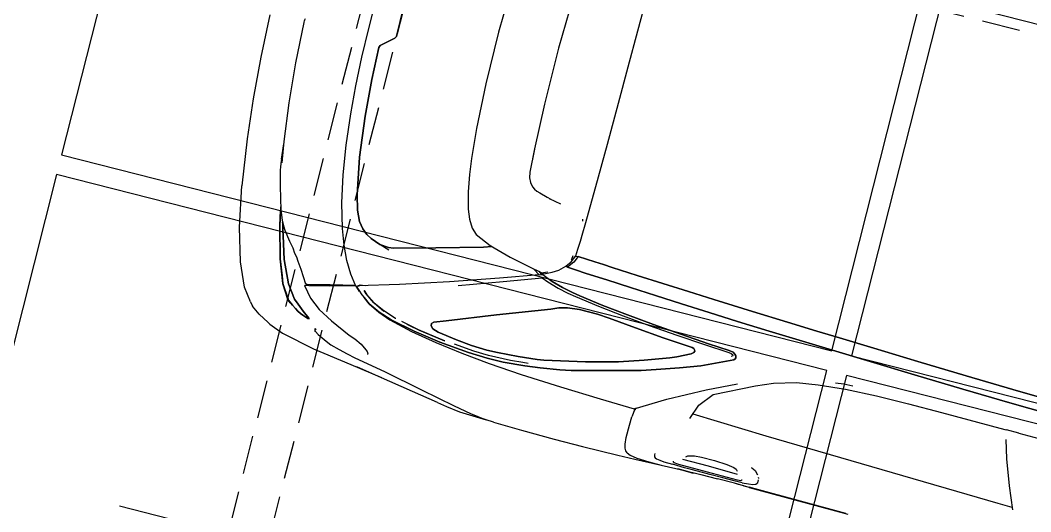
# Model space of a CAD drawing. Header units: inches. Extents: x 6322 to 85903, y -36042 to 7673.
# Drawn here: x 76560.6 to 76659.8, y 2317.4 to 2365.6 of the extents above; entities that cross this region are included whole.
import ezdxf

# ---------------------------------------------------------------- set-up
doc = ezdxf.new("R2010")
doc.units = ezdxf.units.IN
doc.header["$LTSCALE"] = 10
doc.linetypes.add('Amconstr', pattern=[9999, 9999, 0])
doc.linetypes.add('HIDDEN2', pattern=[0.1875, 0.125, -0.0625])
for name, color, linetype in [('ADSK_ASSOC_ENTITY_BACKUPS', 7, 'Continuous'), ('CAR1', 250, 'Continuous'), ('PARK LINE', 2, 'Continuous'), ('SHADE I SEC BEAM', 11, 'HIDDEN2'), ('SOLAR PANEL', 10, 'Continuous'), ('WALL', 4, 'Continuous')]:
    doc.layers.add(name, color=color, linetype=linetype)

# ---------------------------------------------------------------- blocks, each defined once
blk = doc.blocks.new('*U74')
at = {"layer": 'PARK LINE', "linetype": 'Amconstr', "lineweight": 25}
blk.add_line((218.073, -55.399), (-218.073, 55.399), dxfattribs=at)
blk = doc.blocks.new('*U109')
at = {"layer": 'PARK LINE', "color": 0, "linetype": 'ByBlock', "lineweight": -2}
blk.add_blockref('*U74', (-156.594, -616.42), dxfattribs=at)
blk = doc.blocks.new('*U168')
at = {"layer": 'SOLAR PANEL'}
blk.add_lwpolyline([(-39, 18), (-39, -18), (39, -18), (39, 18)], close=True, dxfattribs=at)
blk = doc.blocks.new('*U169')
at = {"layer": 'SOLAR PANEL', "color": 0, "linetype": 'ByBlock', "lineweight": -2}
for p in [(80, 722), (0, 684), (80, 684), (0, 646), (80, 646)]:
    blk.add_blockref('*U168', p, dxfattribs=at)
blk = doc.blocks.new('*U120')
at = {"layer": 'SOLAR PANEL', "xscale": -1, "rotation": 165.7461911174656}
blk.add_blockref('*U169', (-184.487, 86.074), dxfattribs=at)
blk = doc.blocks.new('*U121')
at = {"layer": 'ADSK_ASSOC_ENTITY_BACKUPS', "linetype": 'Amconstr', "lineweight": 25}
blk.add_blockref('*U120', (0, 0), dxfattribs=at)
at = {"layer": 'SOLAR PANEL', "color": 0, "linetype": 'ByBlock', "lineweight": -2}
blk.add_blockref('*U120', (0, 0), dxfattribs=at)
blk = doc.blocks.new('*U102')
at = {"layer": 'SHADE I SEC BEAM', "ltscale": 3}
blk.add_lwpolyline([(-232.135, 56.908), (-231.15, 60.784), (232.135, -56.908), (231.15, -60.784)], close=True, dxfattribs=at)
blk = doc.blocks.new('*U103')
at = {"layer": 'SHADE I SEC BEAM', "color": 0, "linetype": 'ByBlock', "lineweight": -2}
blk.add_blockref('*U102', (-168.413, -662.943), dxfattribs=at)
blk = doc.blocks.new('*U152')
at = {"layer": 'SHADE I SEC BEAM', "ltscale": 3}
blk.add_lwpolyline([(-91.378, -367.825), (-95.255, -366.84), (91.378, 367.825), (95.255, 366.84)], close=True, dxfattribs=at)
blk = doc.blocks.new('*U153')
at = {"layer": 'WALL', "color": 0, "linetype": 'ByBlock', "lineweight": -2}
blk.add_blockref('*U152', (0, 0), dxfattribs=at)
blk = doc.blocks.new('A$C6e495745')
at = {"layer": 'CAR1'}
for p, q in [((134.942, 78.482), (124.916, 78.515)), ((125.125, 78.503), (134.332, 78.47)), ((134.332, 78.47), (134.942, 78.469)), ((134.966, 78.469), (134.371, 78.469)), ((134.371, 78.469), (134.373, 78.469)), ((134.942, 78.482), (136.449, 78.477)), ((135.502, 78.469), (134.966, 78.469)), ((135.487, 78.469), (136.026, 78.472)), ((136.026, 78.472), (136.454, 78.474)), ((136.449, 78.477), (138.187, 78.477)), ((139.85, 78.511), (138.187, 78.477)), ((141.66, 78.542), (139.85, 78.511)), ((140.776, 78.561), (140.555, 78.523)), ((141.21, 78.561), (140.776, 78.561)), ((140.776, 78.561), (141.21, 78.561)), ((142.173, 78.561), (141.21, 78.561)), ((141.21, 78.561), (142.173, 78.561)), ((143.879, 78.622), (141.66, 78.542)), ((145.1, 78.628), (143.879, 78.622)), ((143.982, 78.623), (143.959, 78.622)), ((146.501, 78.725), (143.982, 78.623)), ((146.338, 78.571), (145.1, 78.628)), ((147.048, 78.472), (146.338, 78.571)), ((148.237, 78.787), (146.501, 78.725)), ((147.402, 78.323), (147.048, 78.472)), ((150.014, 78.839), (148.237, 78.787)), ((151.791, 78.878), (150.014, 78.839)), ((154.675, 78.902), (151.791, 78.878)), ((157.989, 78.878), (154.675, 78.902)), ((160.859, 78.82), (157.989, 78.878)), ((160.859, 78.82), (161.594, 78.797)), ((161.725, 78.787), (161.594, 78.797)), ((163.318, 78.748), (161.595, 78.797)), ((161.598, 78.796), (161.9, 78.787)), ((163.261, 78.61), (161.725, 78.787)), ((164.984, 78.285), (163.261, 78.61)), ((164.353, 78.715), (163.318, 78.748)), ((165.711, 78.558), (164.353, 78.715)), ((166.669, 78.408), (165.711, 78.558)), ((166.669, 78.408), (168.43, 78.135)), ((134.271, 77.709), (134.273, 77.752)), ((134.29, 77.534), (134.271, 77.709)), ((134.272, 77.769), (134.29, 77.879)), ((134.385, 78.025), (134.29, 77.879)), ((134.307, 77.377), (134.303, 77.41)), ((134.692, 78.132), (134.385, 78.025)), ((135.116, 78.188), (134.692, 78.132)), ((135.733, 78.225), (135.116, 78.188)), ((135.733, 78.225), (136.42, 78.242)), ((135.833, 77.999), (135.815, 77.916)), ((135.833, 77.999), (135.885, 78.028)), ((135.932, 78.04), (135.885, 78.028)), ((136.072, 78.064), (135.932, 78.04)), ((136.277, 78.072), (136.072, 78.064)), ((139.345, 78.097), (136.277, 78.072)), ((136.373, 77.564), (139.351, 77.534)), ((136.42, 78.242), (137.693, 78.264)), ((137.693, 78.264), (138.994, 78.273)), ((138.994, 78.273), (140.246, 78.281)), ((142.248, 78.102), (139.345, 78.097)), ((139.351, 77.534), (141.966, 77.536)), ((140.246, 78.281), (140.923, 78.278)), ((140.923, 78.278), (141.579, 78.276)), ((141.579, 78.276), (142.798, 78.258)), ((142.459, 78.096), (142.248, 78.102)), ((142.632, 78.075), (142.459, 78.096)), ((142.724, 78.038), (142.632, 78.075)), ((142.642, 78.071), (142.692, 78.064)), ((142.692, 78.064), (142.775, 78.025)), ((142.775, 78.025), (142.724, 78.038)), ((142.775, 78.025), (142.791, 77.932)), ((143.696, 78.229), (142.798, 78.258)), ((144.103, 78.197), (143.696, 78.229)), ((144.451, 78.145), (144.103, 78.197)), ((144.611, 78.091), (144.451, 78.145)), ((144.697, 78.006), (144.611, 78.091)), ((144.747, 77.818), (144.697, 78.006)), ((144.759, 77.683), (144.747, 77.818)), ((147.402, 78.323), (147.578, 78.16)), ((147.578, 78.16), (147.716, 77.931)), ((147.716, 77.931), (147.794, 77.671)), ((147.794, 77.671), (147.803, 77.641)), ((147.803, 77.641), (147.814, 77.563)), ((147.814, 77.563), (147.877, 76.887)), ((168.492, 77.596), (164.984, 78.285)), ((168.43, 78.135), (169.315, 77.987)), ((172.481, 76.823), (168.492, 77.596)), ((169.315, 77.987), (172.923, 77.433)), ((175.843, 76.994), (172.614, 77.444)), ((172.614, 77.444), (172.614, 77.444)), ((172.923, 77.433), (175.233, 77.079)), ((134.352, 77.303), (134.307, 77.377)), ((134.487, 77.08), (134.485, 77.083)), ((134.805, 76.735), (134.487, 77.08)), ((135.198, 76.564), (134.805, 76.735)), ((135.246, 76.556), (135.198, 76.564)), ((136.661, 77.111), (136.517, 77.259)), ((136.908, 76.991), (136.661, 77.111)), ((137.669, 76.891), (136.908, 76.991)), ((138.91, 76.832), (137.669, 76.891)), ((140.24, 76.845), (138.91, 76.832)), ((140.947, 76.901), (140.24, 76.845)), ((141.249, 76.98), (140.947, 76.901)), ((141.566, 77.069), (141.249, 76.98)), ((141.749, 77.221), (141.566, 77.069)), ((147.877, 76.887), (147.877, 75.659)), ((175.647, 76.26), (172.481, 76.823)), ((179.787, 76.465), (175.843, 76.994)), ((183.14, 75.78), (179.787, 76.465)), ((147.877, 75.659), (147.877, 74.786)), ((174.535, 75.529), (174.51, 75.628)), ((174.575, 75.433), (174.524, 75.555)), ((174.639, 75.358), (174.575, 75.433)), ((176.46, 76.08), (175.647, 76.26)), ((177.334, 75.879), (176.46, 76.08)), ((178.245, 75.664), (177.334, 75.879)), ((178.793, 75.434), (178.245, 75.664)), ((179.251, 75.229), (178.793, 75.434)), ((184.549, 75.255), (183.14, 75.78)), ((147.768, 74.003), (147.877, 74.786)), ((174.794, 75.226), (174.639, 75.358)), ((175.383, 74.83), (174.794, 75.226)), ((176.113, 74.487), (175.383, 74.83)), ((176.738, 74.269), (176.113, 74.487)), ((179.71, 74.991), (179.251, 75.229)), ((180.046, 74.79), (179.71, 74.991)), ((180.045, 74.538), (180.119, 74.699)), ((180.046, 74.79), (180.119, 74.699)), ((180.149, 74.522), (180.053, 74.555)), ((180.095, 74.646), (180.11, 74.638)), ((180.11, 74.638), (180.154, 74.506)), ((184.549, 75.255), (184.767, 75.15)), ((185.809, 74.572), (184.767, 75.15)), ((185.809, 74.572), (186.645, 73.972)), ((110.346, 71.704), (109.424, 73.922)), ((110.975, 73.651), (109.527, 73.674)), ((134.676, 73.181), (110.975, 73.651)), ((142.325, 73.489), (141.821, 71.987)), ((147.866, 73.977), (145.015, 72.232)), ((147.811, 74.001), (147.691, 74.004)), ((147.694, 73.872), (147.82, 73.972)), ((147.811, 73.972), (147.811, 74.152)), ((147.811, 73.943), (147.811, 73.965)), ((151.337, 73.904), (147.866, 73.977)), ((155.408, 73.779), (151.337, 73.904)), ((159.43, 73.604), (155.408, 73.779)), ((162.753, 73.378), (159.43, 73.604)), ((178.809, 73.358), (176.738, 74.269)), ((180.973, 73.742), (181.146, 73.596)), ((181.091, 73.741), (180.973, 73.742)), ((181.146, 73.596), (180.973, 73.742)), ((180.973, 73.742), (181.091, 73.741)), ((181.665, 73.572), (181.091, 73.741)), ((181.091, 73.741), (181.665, 73.572)), ((181.146, 73.596), (181.602, 73.287)), ((181.602, 73.287), (181.146, 73.596)), ((181.927, 73.469), (181.665, 73.572)), ((181.665, 73.572), (181.927, 73.469)), ((182.223, 73.302), (181.927, 73.469)), ((181.927, 73.469), (182.223, 73.302)), ((186.952, 73.625), (186.645, 73.972)), ((186.952, 73.625), (187.903, 72.388)), ((142.15, 72.97), (134.676, 73.181)), ((157.813, 72.484), (155.887, 72.168)), ((155.887, 72.168), (157.813, 72.484)), ((159.315, 72.7), (157.813, 72.484)), ((157.813, 72.484), (159.315, 72.7)), ((159.066, 72.381), (159.579, 72.439)), ((161.464, 72.89), (159.315, 72.7)), ((159.315, 72.7), (161.464, 72.89)), ((159.579, 72.439), (160.81, 72.551)), ((160.81, 72.551), (163.034, 72.631)), ((163.081, 72.917), (161.464, 72.89)), ((161.464, 72.89), (163.081, 72.917)), ((165.609, 73.097), (162.753, 73.378)), ((163.034, 72.631), (164.544, 72.596)), ((164.99, 72.862), (163.081, 72.917)), ((163.081, 72.917), (164.99, 72.862)), ((164.544, 72.596), (166.55, 72.446)), ((167.973, 72.615), (164.99, 72.862)), ((164.99, 72.862), (167.973, 72.615)), ((168.349, 72.758), (165.609, 73.097)), ((170.695, 72.243), (167.973, 72.615)), ((167.973, 72.615), (170.695, 72.243)), ((170.923, 72.331), (168.349, 72.758)), ((180.252, 72.594), (178.809, 73.358)), ((181.362, 71.744), (180.252, 72.594)), ((181.602, 73.287), (181.939, 73)), ((181.939, 73), (181.602, 73.287)), ((181.939, 73), (182.392, 72.636)), ((182.392, 72.636), (181.939, 73)), ((182.52, 73.114), (182.223, 73.302)), ((182.223, 73.302), (182.52, 73.114)), ((182.392, 72.636), (182.864, 72.271)), ((182.864, 72.271), (182.392, 72.636)), ((182.891, 72.858), (182.52, 73.114)), ((182.52, 73.114), (182.891, 72.858)), ((183.392, 72.494), (182.891, 72.858)), ((182.891, 72.858), (183.392, 72.494)), ((183.465, 72.531), (183.215, 72.724)), ((183.534, 72.295), (183.392, 72.494)), ((183.392, 72.494), (183.534, 72.295)), ((184.393, 71.085), (183.529, 72.435)), ((111.268, 69.216), (110.346, 71.704)), ((141.821, 71.987), (140.729, 70.595)), ((145.015, 72.232), (141.506, 70.359)), ((154.818, 71.944), (151.434, 71.058)), ((151.434, 71.058), (154.818, 71.944)), ((153.682, 70.77), (157.658, 71.667)), ((157.658, 71.667), (153.682, 70.77)), ((155.887, 72.168), (154.818, 71.944)), ((154.818, 71.944), (155.887, 72.168)), ((157.658, 71.667), (158.319, 71.777)), ((158.319, 71.777), (157.658, 71.667)), ((158.319, 71.777), (160.198, 71.99)), ((160.198, 71.99), (158.319, 71.777)), ((160.198, 71.99), (162.258, 72.14)), ((162.258, 72.14), (160.198, 71.99)), ((162.258, 72.14), (163.313, 72.173)), ((163.313, 72.173), (162.258, 72.14)), ((163.313, 72.173), (164.9, 72.122)), ((164.9, 72.122), (163.313, 72.173)), ((164.9, 72.122), (166.46, 71.986)), ((166.46, 71.986), (164.9, 72.122)), ((166.46, 71.986), (168.383, 71.707)), ((168.383, 71.707), (166.46, 71.986)), ((167.529, 72.372), (167.58, 72.369)), ((170.24, 72.017), (167.572, 72.369)), ((167.58, 72.369), (170.311, 72.011)), ((168.383, 71.707), (168.98, 71.54)), ((168.98, 71.54), (168.383, 71.707)), ((168.98, 71.54), (169.232, 71.291)), ((169.232, 71.291), (168.98, 71.54)), ((171.293, 71.809), (170.24, 72.017)), ((170.311, 72.011), (172.116, 71.642)), ((173.168, 71.742), (170.695, 72.243)), ((170.695, 72.243), (173.168, 71.742)), ((173.281, 71.785), (170.923, 72.331)), ((171.568, 71.754), (171.293, 71.809)), ((172.752, 71.512), (172.79, 71.504)), ((172.79, 71.504), (174.098, 71.095)), ((174.48, 71.324), (173.168, 71.742)), ((173.168, 71.742), (174.48, 71.324)), ((173.28, 71.786), (173.281, 71.785)), ((173.281, 71.785), (174.536, 71.344)), ((174.536, 71.344), (173.281, 71.785)), ((182.25, 70.708), (181.362, 71.744)), ((182.864, 72.271), (183.819, 70.959)), ((183.819, 70.959), (182.864, 72.271)), ((184.007, 71.596), (183.534, 72.295)), ((183.534, 72.295), (184.007, 71.596)), ((184.345, 71.076), (184.007, 71.596)), ((184.007, 71.596), (184.345, 71.076)), ((187.903, 72.388), (188.94, 70.089)), ((140.729, 70.595), (136.949, 68.702)), ((151.434, 71.058), (148.171, 70.161)), ((148.171, 70.161), (151.434, 71.058)), ((150.546, 69.934), (153.682, 70.77)), ((153.682, 70.77), (150.546, 69.934)), ((169.041, 70.889), (167.913, 70.429)), ((167.913, 70.429), (169.041, 70.889)), ((169.229, 71.079), (169.041, 70.889)), ((169.041, 70.889), (169.229, 71.079)), ((169.232, 71.291), (169.229, 71.079)), ((169.229, 71.079), (169.232, 71.291)), ((175.197, 70.57), (174.076, 71.102)), ((174.098, 71.095), (175.233, 70.563)), ((175.646, 70.776), (174.48, 71.324)), ((174.48, 71.324), (175.646, 70.776)), ((174.536, 71.344), (175.646, 70.776)), ((175.646, 70.776), (174.536, 71.344)), ((176.156, 69.93), (175.197, 70.57)), ((175.233, 70.563), (176.175, 69.934)), ((176.287, 70.332), (175.646, 70.776)), ((175.646, 70.776), (176.284, 70.335)), ((181.724, 70.45), (179.84, 69.969)), ((179.874, 70.132), (181.842, 70.614)), ((181.664, 70.571), (181.762, 70.457)), ((182.065, 70.519), (181.724, 70.45)), ((181.842, 70.614), (182.25, 70.708)), ((181.98, 70.646), (182.076, 70.534)), ((182.085, 70.519), (182.065, 70.519)), ((182.076, 70.534), (182.089, 70.512)), ((182.218, 70.518), (182.12, 70.518)), ((183.004, 69.264), (182.218, 70.518)), ((183.819, 70.959), (184.852, 68.754)), ((184.852, 68.754), (183.819, 70.959)), ((184.626, 70.357), (184.345, 71.076)), ((184.345, 71.076), (184.626, 70.357)), ((185.258, 68.806), (184.393, 71.085)), ((141.506, 70.359), (138.704, 68.972)), ((146.782, 69.71), (144.594, 68.949)), ((144.594, 68.949), (146.782, 69.71)), ((148.171, 70.161), (146.782, 69.71)), ((146.782, 69.71), (148.171, 70.161)), ((148.164, 69.11), (150.546, 69.934)), ((150.546, 69.934), (148.164, 69.11)), ((167.913, 70.429), (163.291, 68.571)), ((163.291, 68.571), (167.913, 70.429)), ((176.466, 69.655), (176.156, 69.93)), ((176.175, 69.934), (176.467, 69.664)), ((176.284, 70.335), (176.295, 70.326)), ((176.587, 70.124), (176.299, 70.323)), ((176.467, 69.664), (176.459, 69.661)), ((176.968, 69.772), (176.587, 70.124)), ((176.877, 69.856), (176.879, 69.854)), ((176.879, 69.854), (177.328, 69.439)), ((177.328, 69.439), (176.968, 69.772)), ((177.367, 69.455), (177.075, 69.337)), ((177.367, 69.455), (178.161, 68.454)), ((177.379, 69.44), (179.874, 70.132)), ((179.84, 69.969), (177.427, 69.381)), ((185.227, 68.784), (184.626, 70.357)), ((184.626, 70.357), (185.227, 68.784)), ((188.94, 70.089), (189.889, 66.85)), ((111.83, 67.421), (111.268, 69.216)), ((136.949, 68.702), (135.309, 68.002)), ((144.594, 68.949), (142.645, 68.211)), ((142.645, 68.211), (144.594, 68.949)), ((145.761, 68.249), (148.164, 69.11)), ((148.164, 69.11), (145.761, 68.249)), ((163.291, 68.571), (158.296, 66.665)), ((158.296, 66.665), (163.291, 68.571)), ((173.268, 68.203), (177.194, 69.385)), ((177.038, 69.224), (176.451, 69.162)), ((177.075, 69.337), (177.003, 69.268)), ((177.054, 69.203), (177.003, 69.268)), ((177.133, 69.361), (177.128, 69.365)), ((183.497, 68.574), (183.004, 69.264)), ((183.746, 68.208), (183.497, 68.574)), ((184.852, 68.754), (185.53, 66.54)), ((185.53, 66.54), (184.852, 68.754)), ((186.11, 65.635), (185.227, 68.784)), ((185.227, 68.784), (186.11, 65.635)), ((186.144, 65.639), (185.343, 68.508)), ((135.309, 68.002), (133.149, 67.357)), ((142.645, 68.211), (139.657, 66.787)), ((139.657, 66.787), (142.645, 68.211)), ((143.867, 67.323), (145.135, 67.968)), ((145.135, 67.968), (143.867, 67.323)), ((145.135, 67.968), (145.761, 68.249)), ((145.761, 68.249), (145.135, 67.968)), ((168.61, 66.662), (173.268, 68.203)), ((178.161, 68.454), (178.882, 67.256)), ((184.009, 67.896), (183.746, 68.208)), ((184.33, 67.438), (184.009, 67.896)), ((110.758, 66.483), (108.215, 66.47)), ((110.759, 66.48), (110.761, 66.482)), ((110.761, 66.482), (112.019, 66.489)), ((112.19, 66.49), (112.019, 66.489)), ((118.624, 66.488), (112.19, 66.49)), ((121.984, 66.507), (118.624, 66.488)), ((125.201, 66.579), (121.984, 66.507)), ((128.314, 66.738), (125.201, 66.579)), ((131.016, 67.002), (128.314, 66.738)), ((133.149, 67.357), (131.016, 67.002)), ((139.56, 66.68), (139.524, 66.567)), ((139.524, 66.567), (139.56, 66.68)), ((139.524, 66.567), (139.525, 66.473)), ((139.525, 66.473), (139.524, 66.567)), ((139.524, 66.567), (139.525, 66.559)), ((139.657, 66.787), (139.56, 66.68)), ((139.56, 66.68), (139.657, 66.787)), ((139.868, 66.47), (139.98, 66.541)), ((143.579, 66.977), (143.628, 67.124)), ((143.628, 67.124), (143.579, 66.977)), ((143.629, 66.87), (143.579, 66.977)), ((143.579, 66.977), (143.629, 66.87)), ((143.628, 67.124), (143.867, 67.323)), ((143.867, 67.323), (143.628, 67.124)), ((143.747, 66.76), (143.629, 66.87)), ((143.629, 66.87), (143.747, 66.76)), ((143.913, 66.708), (143.747, 66.76)), ((143.747, 66.76), (143.765, 66.756)), ((143.747, 66.76), (143.913, 66.708)), ((144.029, 66.691), (143.913, 66.708)), ((143.913, 66.708), (144.029, 66.691)), ((144.019, 66.694), (144.029, 66.691)), ((146.921, 66.508), (144.029, 66.691)), ((144.029, 66.691), (146.921, 66.508)), ((149.804, 66.292), (146.921, 66.508)), ((146.921, 66.508), (149.804, 66.292)), ((158.296, 66.665), (157.579, 66.334)), ((157.579, 66.334), (158.296, 66.665)), ((167.679, 66.787), (163.514, 65.26)), ((163.964, 65.044), (168.61, 66.662)), ((178.882, 67.256), (179.532, 65.878)), ((184.793, 66.886), (184.33, 67.438)), ((185.535, 65.973), (184.793, 66.886)), ((185.53, 66.54), (185.703, 66.007)), ((185.703, 66.007), (185.53, 66.54)), ((189.889, 66.85), (190.724, 62.862)), ((128.618, 66.281), (127.72, 66.244)), ((129.43, 66.373), (128.618, 66.281)), ((139.525, 66.473), (139.552, 66.375)), ((139.552, 66.375), (139.525, 66.473)), ((139.551, 66.383), (139.552, 66.375)), ((139.552, 66.375), (139.699, 66.227)), ((139.699, 66.227), (139.552, 66.375)), ((139.699, 66.227), (139.925, 66.109)), ((139.925, 66.109), (139.699, 66.227)), ((139.927, 66.34), (139.85, 66.439)), ((139.861, 66.425), (139.868, 66.47)), ((139.925, 66.109), (140.32, 66.04)), ((140.32, 66.04), (139.925, 66.109)), ((140.069, 66.266), (139.927, 66.34)), ((140.32, 66.228), (140.069, 66.266)), ((142.814, 66.105), (140.32, 66.228)), ((140.32, 66.04), (142.468, 65.925)), ((142.468, 65.925), (140.32, 66.04)), ((142.468, 65.925), (145.345, 65.725)), ((145.345, 65.725), (142.468, 65.925)), ((145.689, 65.905), (142.814, 66.105)), ((145.345, 65.725), (148.185, 65.502)), ((148.185, 65.502), (145.345, 65.725)), ((148.552, 65.69), (145.689, 65.905)), ((148.185, 65.502), (150.884, 65.263)), ((150.884, 65.263), (148.185, 65.502)), ((151.261, 65.45), (148.552, 65.69)), ((152.545, 66.043), (149.804, 66.292)), ((149.804, 66.292), (152.545, 66.043)), ((153.753, 65.939), (152.545, 66.043)), ((152.545, 66.043), (153.753, 65.939)), ((155.575, 65.963), (153.753, 65.939)), ((153.753, 65.939), (155.575, 65.963)), ((156.742, 66.104), (155.575, 65.963)), ((155.575, 65.963), (156.742, 66.104)), ((157.579, 66.334), (156.742, 66.104)), ((156.742, 66.104), (157.579, 66.334)), ((179.532, 65.878), (180.116, 64.328)), ((185.773, 65.595), (185.535, 65.973)), ((185.703, 66.007), (185.831, 65.632)), ((185.831, 65.632), (185.703, 66.007)), ((186.035, 65.104), (185.773, 65.595)), ((185.831, 65.632), (185.898, 65.399)), ((185.898, 65.399), (185.831, 65.632)), ((186.502, 63.855), (186.11, 65.635)), ((186.11, 65.635), (186.502, 63.855)), ((186.451, 64.24), (186.144, 65.639)), ((150.884, 65.263), (153.445, 64.989)), ((153.445, 64.989), (150.884, 65.263)), ((153.851, 65.183), (151.261, 65.45)), ((153.445, 64.989), (155.873, 64.661)), ((155.873, 64.661), (153.445, 64.989)), ((156.273, 64.847), (153.851, 65.183)), ((155.873, 64.661), (156.682, 64.528)), ((156.682, 64.528), (155.873, 64.661)), ((157.096, 64.708), (156.273, 64.847)), ((156.682, 64.528), (157.727, 64.315)), ((157.727, 64.315), (156.682, 64.528)), ((158.143, 64.482), (157.096, 64.708)), ((163.514, 65.26), (159.907, 63.902)), ((160.273, 63.708), (163.964, 65.044)), ((170.748, 63.779), (174.783, 64.892)), ((174.783, 64.892), (170.748, 63.779)), ((174.783, 64.892), (175.25, 64.947)), ((175.25, 64.947), (174.783, 64.892)), ((175.142, 65.212), (175.226, 65.184)), ((175.142, 65.212), (176.15, 64.904)), ((175.25, 64.947), (176.15, 64.904)), ((176.15, 64.904), (175.25, 64.947)), ((176.15, 64.904), (177.116, 64.567)), ((177.116, 64.567), (176.15, 64.904)), ((177.116, 64.567), (177.631, 64.267)), ((177.631, 64.267), (177.116, 64.567)), ((185.898, 65.399), (185.937, 65.288)), ((185.937, 65.288), (185.898, 65.399)), ((186.412, 64.136), (186.035, 65.104)), ((112.407, 63.832), (108.296, 63.902)), ((108.296, 63.902), (112.407, 63.832)), ((117.201, 63.738), (112.407, 63.832)), ((112.407, 63.832), (117.201, 63.738)), ((122.158, 63.605), (117.201, 63.738)), ((117.201, 63.738), (122.158, 63.605)), ((126.687, 63.472), (122.158, 63.605)), ((122.158, 63.605), (126.687, 63.472)), ((157.727, 64.315), (158.86, 64.006)), ((158.86, 64.006), (157.727, 64.315)), ((159.264, 64.157), (158.143, 64.482)), ((158.86, 64.006), (158.971, 63.962)), ((159.931, 63.584), (158.86, 64.006)), ((159.907, 63.902), (159.264, 64.157)), ((160.149, 63.584), (159.717, 63.422)), ((159.857, 63.613), (159.931, 63.584)), ((159.91, 63.903), (159.907, 63.902)), ((160.259, 63.716), (159.926, 63.579)), ((159.926, 63.579), (159.948, 63.509)), ((159.931, 63.584), (159.993, 63.607)), ((159.931, 63.581), (159.931, 63.584)), ((159.933, 63.503), (159.932, 63.561)), ((160.413, 63.38), (160.149, 63.584)), ((160.259, 63.716), (160.93, 63.306)), ((166.276, 62.504), (170.748, 63.779)), ((170.748, 63.779), (166.276, 62.504)), ((177.631, 64.267), (178.168, 63.858)), ((178.168, 63.858), (177.631, 64.267)), ((178.168, 63.858), (178.666, 63.239)), ((178.666, 63.239), (178.168, 63.858)), ((180.116, 64.328), (180.821, 61.915)), ((186.752, 63.073), (186.412, 64.136)), ((108.298, 62.552), (112.445, 62.484)), ((112.445, 62.482), (108.298, 62.552)), ((130.197, 63.375), (126.687, 63.472)), ((126.687, 63.472), (130.197, 63.375)), ((133.634, 63.286), (130.197, 63.375)), ((130.197, 63.375), (133.634, 63.286)), ((137.034, 63.185), (133.634, 63.286)), ((133.634, 63.286), (137.034, 63.185)), ((140.269, 63.071), (137.034, 63.185)), ((137.034, 63.185), (140.269, 63.071)), ((143.207, 62.951), (140.269, 63.071)), ((140.269, 63.071), (143.207, 62.951)), ((146.039, 62.823), (143.207, 62.951)), ((143.207, 62.951), (146.039, 62.823)), ((148.722, 62.7), (146.039, 62.823)), ((146.039, 62.823), (148.722, 62.7)), ((151.28, 62.585), (148.722, 62.7)), ((148.722, 62.7), (151.28, 62.585)), ((153.736, 62.478), (151.28, 62.585)), ((151.28, 62.585), (153.736, 62.478)), ((158.537, 62.756), (157.971, 62.215)), ((159.119, 63.14), (158.537, 62.756)), ((159.717, 63.422), (159.119, 63.14)), ((159.593, 63.223), (159.562, 63.203)), ((160.062, 63.442), (159.593, 63.223)), ((160.361, 63.39), (160.062, 63.442)), ((160.662, 63.334), (160.361, 63.39)), ((160.962, 63.28), (160.662, 63.334)), ((160.93, 63.306), (160.958, 63.281)), ((163.478, 62.774), (160.962, 63.28)), ((165.664, 62.169), (163.478, 62.774)), ((178.666, 63.239), (179.159, 62.228)), ((179.159, 62.228), (178.666, 63.239)), ((187.102, 61.896), (186.752, 63.073)), ((191.425, 58.292), (190.724, 62.862)), ((112.445, 62.484), (117.233, 62.389)), ((117.233, 62.389), (112.445, 62.482)), ((112.452, 62.484), (112.453, 62.482)), ((117.233, 62.389), (122.175, 62.26)), ((122.175, 62.26), (117.233, 62.389)), ((122.175, 62.26), (126.688, 62.13)), ((126.688, 62.13), (122.175, 62.26)), ((126.688, 62.13), (130.193, 62.034)), ((130.193, 62.034), (126.688, 62.13)), ((130.193, 62.034), (132.498, 61.972)), ((132.498, 61.972), (130.193, 62.034)), ((132.498, 61.972), (135.528, 61.874)), ((135.528, 61.874), (132.498, 61.972)), ((135.528, 61.874), (139.113, 61.746)), ((139.113, 61.746), (135.528, 61.874)), ((139.113, 61.746), (143.079, 61.595)), ((143.079, 61.595), (139.113, 61.746)), ((143.079, 61.595), (145.679, 61.492)), ((145.679, 61.492), (143.079, 61.595)), ((154.954, 62.422), (153.736, 62.478)), ((153.736, 62.478), (154.954, 62.422)), ((155.956, 62.368), (154.954, 62.422)), ((154.954, 62.422), (155.956, 62.368)), ((156.862, 62.318), (155.956, 62.368)), ((155.956, 62.368), (156.862, 62.318)), ((157.793, 62.273), (156.862, 62.318)), ((156.862, 62.318), (157.793, 62.273)), ((157.048, 60.989), (157.307, 61.625)), ((157.571, 61.666), (157.266, 60.989)), ((157.307, 61.625), (157.793, 62.273)), ((157.971, 62.215), (157.571, 61.666)), ((157.793, 62.186), (157.73, 62.189)), ((157.793, 62.273), (157.922, 62.148)), ((157.84, 62.228), (157.793, 62.186)), ((165.476, 62.221), (166.276, 62.504)), ((166.276, 62.504), (165.476, 62.221)), ((167.275, 61.483), (165.664, 62.169)), ((179.159, 62.228), (179.581, 60.773)), ((179.581, 60.773), (179.159, 62.228)), ((180.821, 61.915), (181.405, 59.24)), ((187.196, 61.546), (187.102, 61.896)), ((187.326, 61.056), (187.196, 61.546)), ((145.679, 61.492), (148.32, 61.382)), ((148.32, 61.382), (145.679, 61.492)), ((148.32, 61.382), (150.957, 61.268)), ((150.957, 61.268), (148.32, 61.382)), ((150.957, 61.268), (153.55, 61.153)), ((153.55, 61.153), (150.957, 61.268)), ((153.55, 61.153), (154.446, 61.112)), ((154.446, 61.112), (153.55, 61.153)), ((154.446, 61.112), (155.328, 61.071)), ((155.328, 61.071), (154.446, 61.112)), ((155.328, 61.071), (156.196, 61.03)), ((156.196, 61.03), (155.328, 61.071)), ((156.196, 61.03), (157.048, 60.989)), ((157.048, 60.989), (156.196, 61.03)), ((157.27, 60.998), (157.048, 60.989)), ((157.266, 60.989), (157.246, 60.307)), ((157.585, 61.413), (157.562, 61.006)), ((157.611, 61.483), (157.585, 61.413)), ((167.819, 60.985), (167.275, 61.483)), ((168.281, 60.228), (167.819, 60.985)), ((179.581, 60.773), (180.302, 57.138)), ((180.302, 57.138), (179.581, 60.773)), ((187.449, 60.584), (187.326, 61.056)), ((187.492, 60.371), (187.449, 60.584)), ((157.246, 60.307), (157.226, 59.461)), ((168.668, 59.288), (168.281, 60.228)), ((187.529, 60.109), (187.492, 60.371)), ((187.513, 59.647), (187.856, 57.578)), ((187.587, 59.759), (187.529, 60.109)), ((187.66, 59.343), (187.587, 59.759)), ((157.21, 58.637), (157.196, 57.805)), ((157.226, 59.461), (157.21, 58.637)), ((169.12, 57.659), (168.668, 59.288)), ((181.405, 59.24), (181.876, 56.339)), ((187.66, 59.343), (187.816, 57.814)), ((157.196, 57.805), (157.153, 53.909)), ((169.445, 55.973), (169.113, 57.657)), ((187.856, 57.578), (188.369, 53.785)), ((191.875, 54.323), (191.425, 58.292)), ((157.513, 57.521), (157.541, 57.315)), ((180.302, 57.138), (180.819, 53.131)), ((180.819, 53.131), (180.302, 57.138)), ((161.272, 56.229), (160.068, 56.452)), ((161.509, 56.163), (161.092, 56.256)), ((162.3, 55.942), (161.509, 56.163)), ((162.624, 55.84), (162.3, 55.942)), ((162.884, 55.717), (162.624, 55.84)), ((163.137, 55.535), (162.884, 55.717)), ((169.668, 54.414), (169.445, 55.973)), ((181.876, 56.339), (182.238, 53.251)), ((163.443, 55.19), (163.137, 55.535)), ((163.451, 55.174), (163.33, 55.318)), ((163.654, 54.758), (163.451, 55.174)), ((163.761, 54.232), (163.654, 54.758)), ((157.153, 53.909), (157.131, 49.612)), ((163.93, 51.934), (163.761, 54.232)), ((169.943, 51.439), (169.668, 54.414)), ((188.369, 53.785), (188.754, 49.83)), ((192.21, 50.186), (191.875, 54.323)), ((163.925, 51.885), (163.859, 52.897)), ((180.819, 53.131), (181.116, 49.465)), ((181.116, 49.465), (180.819, 53.131)), ((182.238, 53.251), (182.467, 50.482)), ((164.12, 47.403), (163.925, 51.885)), ((170.199, 46.976), (169.943, 51.439)), ((157.131, 49.612), (157.127, 45.424)), ((182.467, 50.482), (182.625, 47.629)), ((188.754, 49.83), (188.997, 45.795)), ((192.422, 45.965), (192.21, 50.186)), ((181.116, 49.465), (181.265, 46.255)), ((181.265, 46.255), (181.116, 49.465)), ((182.625, 47.629), (182.717, 44.714)), ((164.216, 41.759), (164.12, 47.403)), ((170.321, 41.759), (170.199, 46.976)), ((180.759, 45.65), (179.981, 44.99)), ((179.981, 44.99), (180.759, 45.65)), ((181.183, 46.035), (180.759, 45.65)), ((180.759, 45.65), (181.183, 46.035)), ((181.265, 46.255), (181.183, 46.035)), ((181.183, 46.035), (181.265, 46.255)), ((188.997, 45.795), (189.001, 45.6)), ((157.127, 45.424), (157.138, 41.759)), ((179.981, 44.99), (179.877, 44.766)), ((179.877, 44.766), (179.981, 44.99)), ((179.877, 44.766), (179.927, 41.759)), ((179.927, 41.759), (179.877, 44.766)), ((182.717, 44.714), (182.744, 41.759)), ((188.979, 45.433), (188.999, 45.589)), ((188.999, 45.589), (189.001, 45.6)), ((157.138, 41.759), (157.127, 38.095)), ((164.12, 36.116), (164.216, 41.759)), ((170.199, 36.541), (170.321, 41.759)), ((157.127, 38.095), (157.131, 33.906))]:
    blk.add_line(p, q, dxfattribs=at)

msp = doc.modelspace()

# ---------------------------------------------------------------- block references
at = {"layer": 'CAR1', "rotation": 164.9497587353136}
msp.add_blockref('A$C6e495745', (76782.87833, 2360.56409), dxfattribs=at)
at = {"layer": 'PARK LINE', "linetype": 'Amconstr', "lineweight": 25, "xscale": -1, "rotation": 151.4923822348115}
msp.add_blockref('*U109', (76631.84546, 1646.13823), dxfattribs=at)
at = {"layer": 'SHADE I SEC BEAM', "linetype": 'Amconstr', "lineweight": 25, "xscale": -1, "rotation": 151.4923822347902}
msp.add_blockref('*U103', (76637.01603, 1666.49174), dxfattribs=at)
at = {"layer": 'SOLAR PANEL', "linetype": 'Amconstr', "lineweight": 25, "xscale": -1, "rotation": 151.4923822348075}
msp.add_blockref('*U121', (76641.69417, 1684.90681), dxfattribs=at)
at = {"layer": 'WALL'}
msp.add_blockref('*U153', (76515.74901, 2050.16127), dxfattribs=at)

doc.saveas('drawing.dxf')
